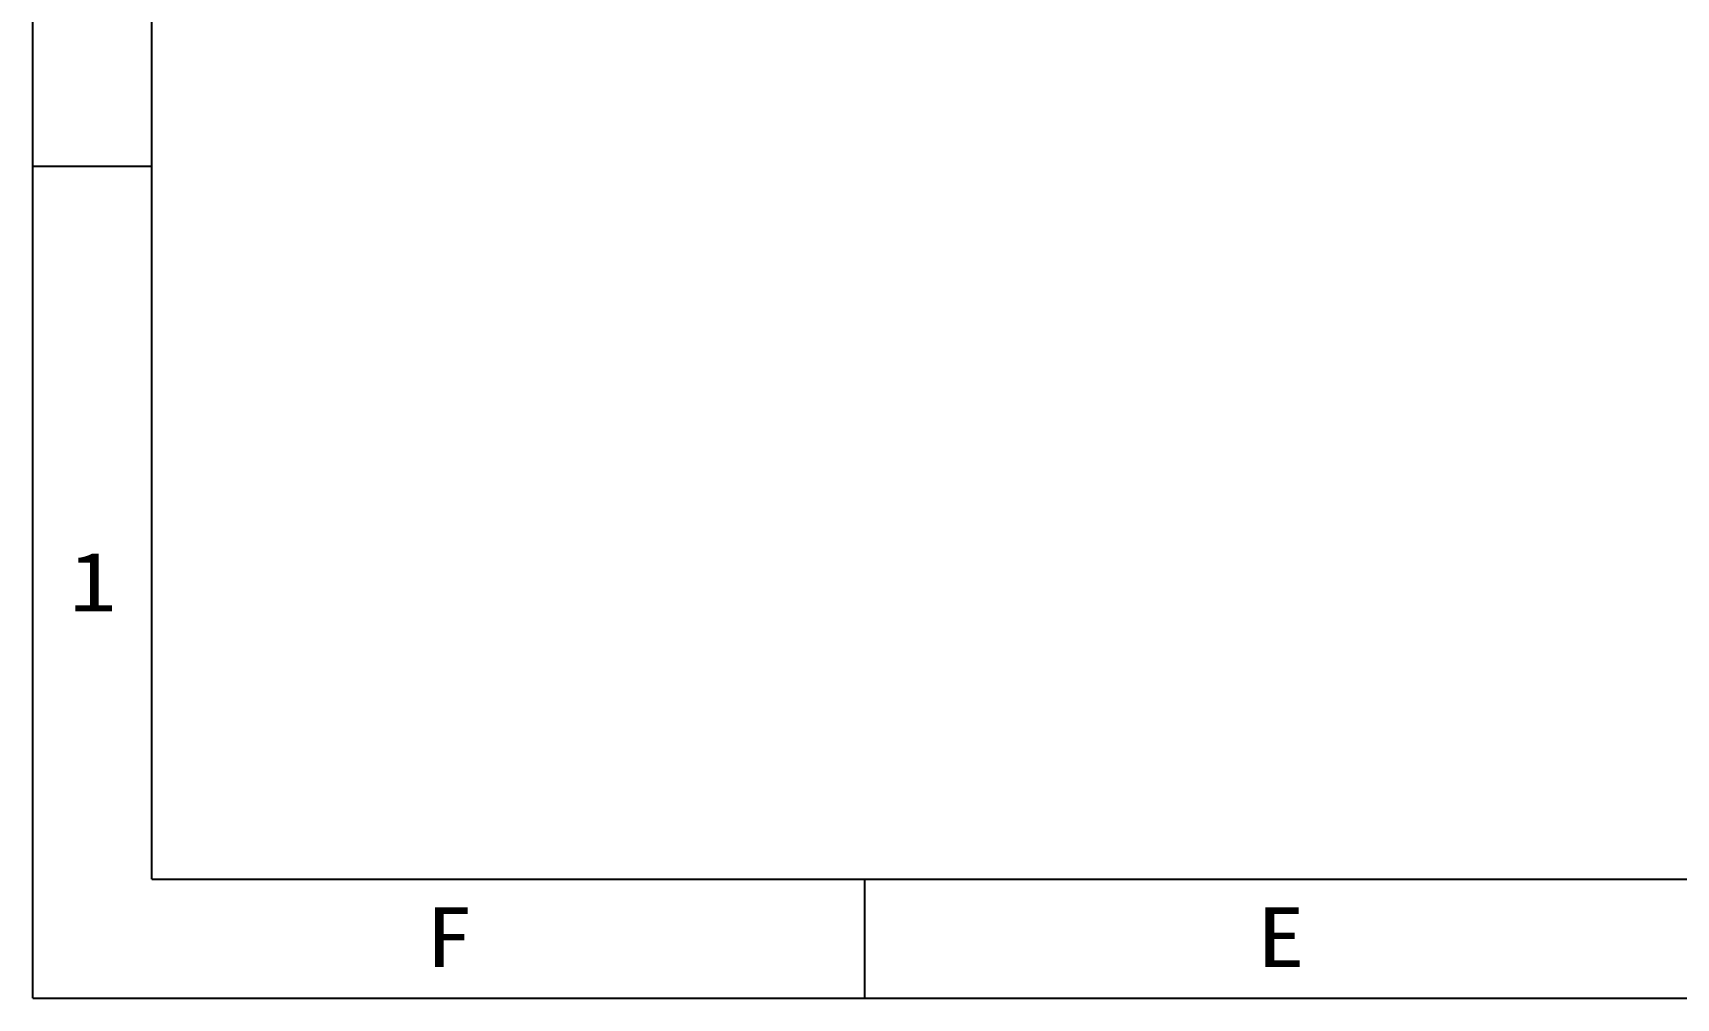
# Model space of a CAD drawing. Header units: millimetres. Extents: x 2728 to 3333, y 1163 to 1594.
# Drawn here: x 2728.3 to 2927.5, y 1163.1 to 1280 of the extents above; entities that cross this region are included whole.
import ezdxf
from ezdxf.enums import TextEntityAlignment as Align

# ---------------------------------------------------------------- set-up
doc = ezdxf.new("R2010")
doc.units = ezdxf.units.MM
doc.styles.add('TEXTSTYLE_0', font='txt', dxfattribs={"width": 0.8})

# ---------------------------------------------------------------- blocks, each defined once
blk = doc.blocks.new('FGHDGH')
at = {"color": 7, "linetype": 'Continuous'}
for p, q in [((-410.45, 341.87), (-410.45, 638.87)), ((-400.45, 351.87), (-400.45, 628.87)), ((-410.45, 411.87), (-400.45, 411.87)), ((-400.45, 351.87), (-0.45, 351.87)), ((-340.45, 341.87), (-340.45, 351.87)), ((-410.45, 341.87), (9.55, 341.87))]:
    blk.add_line(p, q, dxfattribs=at)
at = {"color": 2, "linetype": 'Continuous', "style": 'TEXTSTYLE_0'}
for s, width, p, p2 in [('1', 2.4, (-407.4, 374.41), (-403.4, 374.41)), ('F', 1.2, (-377.43, 344.5), (-373.43, 344.5)), ('E', 1.2, (-307.43, 344.5), (-303.43, 344.5))]:
    blk.add_text(s, height=5, dxfattribs=dict(at, width=width)).set_placement(p, p2, align=Align.FIT)

msp = doc.modelspace()

# ---------------------------------------------------------------- block references
at = {"xscale": 1.440000000000055, "yscale": 1.440000000000055, "zscale": 1.440000000000055}
msp.add_blockref('FGHDGH', (3319.38751, 670.79649), dxfattribs=at)

doc.saveas('drawing.dxf')
